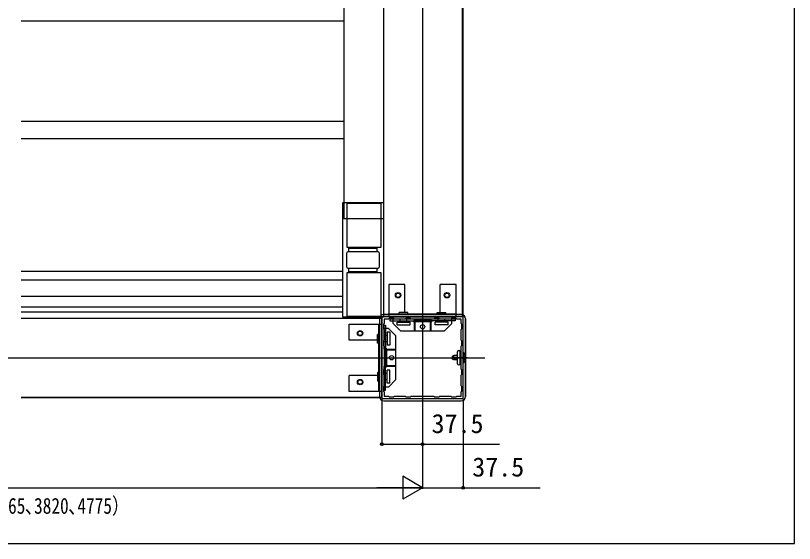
# Model space of a CAD drawing. Units: millimetres, scale not verified. Extents: x -1050 to 1050, y -1570 to 1562.
# Drawn here: x 332 to 1050, y -1570 to -1084 of the extents above; entities that cross this region are included whole.
import ezdxf
from ezdxf.enums import TextEntityAlignment as Align

# ---------------------------------------------------------------- set-up
doc = ezdxf.new("R2010")
doc.units = ezdxf.units.MM
doc.header["$LTSCALE"] = 8
for name, color, linetype in [('0-3_YKK_11E', 7, 'Continuous'), ('0-4_YKK_12', 2, 'Continuous'), ('0-5_YKK_13', 4, 'Continuous'), ('0-6_YKK_D', 6, 'Continuous'), ('0-7_YKK_ZWAK', 7, 'Continuous')]:
    doc.layers.add(name, color=color, linetype=linetype)
doc.styles.add('ＭＳ ゴシック', font='')
doc.styles.get('ＭＳ ゴシック').set_extended_font_data('MS Gothic')

msp = doc.modelspace()

# ---------------------------------------------------------------- linework, layer by layer
at = {"layer": '0-3_YKK_11E'}
msp.add_lwpolyline([(744.82, -1361.5), (669.82, -1361.5), (669.82, -1436.5), (744.82, -1436.5)], close=True, dxfattribs=at)
for points in [[(717.82, -1363.5), (696.82, -1363.5), (696.22, -1362.9), (691.92, -1362.9), (691.32, -1363.5), (681.32, -1363.5), (680.72, -1362.9), (676.42, -1362.9), (675.82, -1363.5), (671.82, -1363.5), (671.82, -1367.5), (671.22, -1368.1), (671.22, -1372.4), (671.82, -1373), (671.82, -1383), (671.22, -1383.6), (671.22, -1387.9), (671.82, -1388.5), (671.82, -1409.5), (671.22, -1410.1), (671.22, -1414.4), (671.82, -1415), (671.82, -1425), (671.22, -1425.6), (671.22, -1429.9), (671.82, -1430.5), (671.82, -1434.5), (675.82, -1434.5), (676.42, -1435.1), (680.719, -1435.1), (681.319, -1434.5), (691.32, -1434.5), (691.92, -1435.1), (696.22, -1435.1), (696.82, -1434.5), (717.82, -1434.5), (718.42, -1435.1), (722.72, -1435.1), (723.32, -1434.5), (733.32, -1434.5)], [(733.32, -1434.5), (733.92, -1435.1), (738.22, -1435.1), (738.82, -1434.5), (742.82, -1434.5), (742.82, -1430.5), (743.42, -1429.9), (743.42, -1425.6), (742.82, -1425), (742.82, -1415), (743.42, -1414.4), (743.42, -1410.1), (742.82, -1409.5), (742.82, -1388.5), (743.42, -1387.9), (743.42, -1383.6), (742.82, -1383), (742.82, -1373), (743.42, -1372.4), (743.42, -1368.1), (742.82, -1367.5), (742.82, -1363.5), (738.82, -1363.5), (738.22, -1362.9), (733.92, -1362.9), (733.32, -1363.5), (723.32, -1363.5), (722.72, -1362.9), (718.42, -1362.9), (717.82, -1363.5)]]:
    msp.add_lwpolyline(points, dxfattribs=at)
at = {"layer": '0-4_YKK_12'}
for p, q in [((707.32, -655), (707.32, -1456.5)), ((671.32, -809), (671.32, -1361.5)), ((743.82, -809), (743.82, -1361.5)), ((744.32, -809), (744.32, -1361.5)), ((671.32, -1271), (634.82, -1271)), ((633.47, -1352.462), (337.32, -1352.462)), ((633.47, -1357), (337.32, -1357)), ((669.82, -1363), (337.32, -1363)), ((652.32, -1363), (652.32, -1361.5)), ((669.82, -1436), (669.82, -1363)), ((744.32, -1361.5), (671.32, -1361.5)), ((-350.18, -1399), (764.82, -1399)), ((669.82, -1435.5), (337.32, -1435.5)), ((669.82, -1436), (337.32, -1436))]:
    msp.add_line(p, q, dxfattribs=at)
msp.add_lwpolyline([(634.82, -839), (634.82, -1256.5), (634.82, -1271)], dxfattribs=at)
at = {"layer": '0-5_YKK_13'}
for p, q in [((634.82, -1089), (337.32, -1089)), ((634.82, -1181.5), (337.32, -1181.5)), ((634.82, -1197.5), (337.32, -1197.5)), ((633.47, -1257), (633.47, -1361)), ((671.32, -1256.5), (633.97, -1256.5)), ((637.97, -1297.5), (637.97, -1256.5)), ((637.97, -1256.8), (668.97, -1256.8)), ((668.97, -1256.5), (668.97, -1297.5)), ((668.97, -1297.5), (637.97, -1297.5)), ((639.47, -1301.5), (639.47, -1297.5)), ((639.47, -1298), (665.451, -1298)), ((665.47, -1301.5), (665.47, -1297.5)), ((637.451, -1315.5), (637.451, -1302.5)), ((666.451, -1301.5), (638.451, -1301.5)), ((667.451, -1302.5), (667.451, -1315.5)), ((633.47, -1319.5), (337.32, -1319.5)), ((637.97, -1361.5), (637.97, -1320.5)), ((637.97, -1320.5), (668.97, -1320.5)), ((638.451, -1316.5), (666.451, -1316.5)), ((639.47, -1320.5), (639.47, -1316.5)), ((665.451, -1320), (639.47, -1320)), ((665.47, -1320.5), (665.47, -1316.5)), ((668.97, -1320.5), (668.97, -1361.5)), ((633.47, -1327.5), (337.32, -1327.5)), ((691.07, -1331.5), (676.32, -1331.5)), ((676.32, -1331.5), (676.32, -1361.5)), ((691.07, -1357.5), (691.07, -1331.5)), ((723.57, -1357.5), (723.57, -1331.5)), ((738.32, -1331.5), (723.57, -1331.5)), ((738.32, -1361.5), (738.32, -1331.5)), ((633.47, -1342.5), (337.32, -1342.5)), ((633.97, -1361.5), (671.32, -1361.5)), ((668.97, -1361.2), (637.97, -1361.2)), ((667.62, -1363.3), (667.62, -1434.7)), ((667.672, -1363.3), (667.672, -1434.7)), ((743.02, -1359.3), (671.62, -1359.3)), ((671.62, -1359.352), (743.02, -1359.352)), ((676.32, -1358.5), (738.32, -1358.5)), ((676.32, -1361.5), (738.32, -1361.5)), ((699.57, -1363.5), (677.32, -1363.5)), ((677.32, -1363.5), (677.32, -1365)), ((680.32, -1367.5), (680.32, -1363.5)), ((693.82, -1357.5), (685.82, -1357.5)), ((685.82, -1358.5), (685.82, -1357.5)), ((686.82, -1366.3), (686.82, -1363.5)), ((692.82, -1366.3), (692.82, -1362.9)), ((693.82, -1358.5), (693.82, -1357.5)), ((699.57, -1363.5), (700.147, -1364.5)), ((699.57, -1363.5), (699.57, -1374.5)), ((715.07, -1363.5), (714.492, -1364.5)), ((737.32, -1363.5), (715.07, -1363.5)), ((715.07, -1363.5), (715.07, -1374.5)), ((721.82, -1366.3), (721.82, -1362.9)), ((727.82, -1366.3), (727.82, -1363.5)), ((728.82, -1358.5), (728.82, -1357.5)), ((734.32, -1367.5), (734.32, -1363.5)), ((737.32, -1363.5), (737.32, -1365)), ((746.967, -1363.3), (746.967, -1434.7)), ((747.02, -1434.7), (747.02, -1363.3)), ((639.82, -1382.75), (639.82, -1368)), ((639.82, -1368), (669.82, -1368)), ((666.82, -1368), (666.82, -1430)), ((669.82, -1368), (669.82, -1430)), ((671.82, -1391.25), (671.82, -1369)), ((671.82, -1369), (673.32, -1369)), ((673.32, -1369), (673.32, -1372)), ((677.32, -1365), (680.32, -1365)), ((680.32, -1365), (698.704, -1365)), ((680.32, -1367.5), (687.32, -1374.5)), ((683.82, -1366.3), (695.82, -1366.3)), ((683.82, -1368.8), (683.82, -1366.3)), ((683.82, -1368.8), (695.82, -1368.8)), ((695.82, -1368.8), (695.82, -1366.3)), ((699.281, -1366), (698.704, -1365)), ((715.358, -1366), (699.281, -1366)), ((700.147, -1364.5), (714.492, -1364.5)), ((700.147, -1364.5), (700.147, -1374.5)), ((714.492, -1364.5), (714.492, -1374.5)), ((715.936, -1365), (715.358, -1366)), ((734.32, -1365), (715.936, -1365)), ((730.82, -1366.3), (718.82, -1366.3)), ((718.82, -1368.8), (718.82, -1366.3)), ((730.82, -1368.8), (718.82, -1368.8)), ((734.32, -1367.5), (727.32, -1374.5)), ((730.82, -1368.8), (730.82, -1366.3)), ((737.32, -1365), (734.32, -1365)), ((665.82, -1385.5), (665.82, -1377.5)), ((666.82, -1377.5), (665.82, -1377.5)), ((675.82, -1372), (671.82, -1372)), ((673.32, -1372), (673.32, -1390.384)), ((674.62, -1375.5), (674.62, -1387.5)), ((677.12, -1375.5), (674.62, -1375.5)), ((675.82, -1372), (682.82, -1379)), ((677.12, -1375.5), (677.12, -1387.5)), ((727.32, -1374.5), (687.32, -1374.5)), ((665.82, -1382.75), (639.82, -1382.75)), ((674.62, -1384.5), (671.22, -1384.5)), ((674.62, -1378.5), (671.82, -1378.5)), ((682.82, -1419), (682.82, -1379)), ((666.82, -1385.5), (665.82, -1385.5)), ((671.82, -1391.25), (672.82, -1391.827)), ((671.82, -1391.25), (682.82, -1391.25)), ((672.82, -1391.827), (672.82, -1406.173)), ((672.82, -1391.827), (682.82, -1391.827)), ((674.32, -1390.961), (673.32, -1390.384)), ((674.32, -1407.039), (674.32, -1390.961)), ((677.12, -1387.5), (674.62, -1387.5)), ((748.32, -1399), (734.266, -1399)), ((734.82, -1397.7), (736.22, -1397)), ((734.82, -1400.3), (734.82, -1397.7)), ((739.66, -1397.379), (735.462, -1397.379)), ((739.66, -1397), (736.22, -1397)), ((736.22, -1401), (736.22, -1397)), ((739.66, -1404.5), (739.66, -1393.5)), ((740.983, -1392.5), (740.66, -1392.5)), ((741.983, -1404.5), (741.983, -1393.5)), ((742.82, -1397), (741.983, -1397)), ((742.82, -1397.379), (741.983, -1397.379)), ((744.913, -1397.855), (744.304, -1399)), ((744.913, -1400.145), (744.304, -1399)), ((744.82, -1394.25), (744.82, -1403.75)), ((745.047, -1394.25), (744.82, -1394.25)), ((746.928, -1396.85), (744.913, -1397.855)), ((745.047, -1394.25), (745.047, -1403.75)), ((671.82, -1406.75), (672.82, -1406.173)), ((672.82, -1406.173), (682.82, -1406.173)), ((736.22, -1401), (734.82, -1400.3)), ((739.66, -1400.621), (735.462, -1400.621)), ((739.66, -1401), (736.22, -1401)), ((740.66, -1405.5), (740.983, -1405.5)), ((742.82, -1400.621), (741.983, -1400.621)), ((742.82, -1401), (741.983, -1401)), ((745.047, -1403.75), (744.82, -1403.75)), ((746.928, -1401.15), (744.913, -1400.145)), ((674.62, -1413.5), (671.22, -1413.5)), ((671.82, -1429), (671.82, -1406.75)), ((671.82, -1406.75), (682.82, -1406.75)), ((673.32, -1407.616), (674.32, -1407.039)), ((673.32, -1426), (673.32, -1407.616)), ((674.62, -1422.5), (674.62, -1410.5)), ((677.12, -1410.5), (674.62, -1410.5)), ((677.12, -1422.5), (677.12, -1410.5)), ((665.82, -1415.25), (639.82, -1415.25)), ((639.82, -1430), (639.82, -1415.25)), ((666.82, -1420.5), (665.82, -1420.5)), ((674.62, -1419.5), (671.82, -1419.5)), ((675.82, -1426), (682.82, -1419)), ((675.82, -1426), (671.82, -1426)), ((673.32, -1429), (673.32, -1426)), ((677.12, -1422.5), (674.62, -1422.5)), ((669.82, -1430), (639.82, -1430)), ((671.82, -1429), (673.32, -1429)), ((671.62, -1438.648), (743.02, -1438.648)), ((671.62, -1438.7), (743.02, -1438.7))]:
    msp.add_line(p, q, dxfattribs=at)
for points in [[(720.82, -1358.5), (720.82, -1357.5), (728.82, -1357.5)], [(666.82, -1412.5), (665.82, -1412.5), (665.82, -1420.5)]]:
    msp.add_lwpolyline(points, dxfattribs=at)
for centre, radius in [((684.82, -1341.5), 2.5), ((684.82, -1341.5), 2), ((729.82, -1341.5), 2.5), ((729.82, -1341.5), 2), ((707.32, -1370.5), 2), ((649.82, -1376.5), 2.5), ((649.82, -1376.5), 2), ((678.82, -1399), 2), ((649.82, -1421.5), 2.5), ((649.82, -1421.5), 2)]:
    msp.add_circle(centre, radius, dxfattribs=at)
for centre, radius, start, end in [((633.97, -1257), 0.5, 90, 180), ((638.451, -1302.5), 1, 90, 180), ((666.451, -1302.5), 1, 0, 90), ((638.451, -1315.5), 1, 180, 270), ((666.451, -1315.5), 1, 270, 0), ((633.97, -1361), 0.5, 180, 270), ((671.62, -1363.3), 4, 90, 180), ((671.62, -1363.3), 3.948, 90, 180), ((743.02, -1363.3), 4, 0, 90), ((743.02, -1363.3), 3.948, 0, 90), ((740.66, -1393.5), 1, 90, 180), ((740.983, -1393.5), 1, 0, 90), ((741.22, -1399), 6.1, 308.85935, 51.14065), ((740.66, -1404.5), 1, 180, 270), ((740.983, -1404.5), 1, 270, 0), ((671.62, -1434.7), 4, 180, 270), ((671.62, -1434.7), 3.948, 180, 270), ((743.02, -1434.7), 3.948, 270, 0), ((743.02, -1434.7), 4, 270, 0)]:
    msp.add_arc(centre, radius, start, end, dxfattribs=at)
at = {"layer": '0-6_YKK_D'}
for p, q in [((669.82, -1437.2), (669.82, -1479.7)), ((744.82, -1437.2), (744.82, -1519.7)), ((707.32, -1446), (707.32, -1519.7)), ((707.32, -1446), (707.32, -1479.7)), ((707.32, -1446), (707.32, -1519.7)), ((707.32, -1518.7), (689.133, -1508.2)), ((689.133, -1508.2), (689.133, -1529.2)), ((-292.68, -1518.7), (707.32, -1518.7)), ((686.32, -1518.7), (665.32, -1518.7)), ((707.32, -1518.7), (670.947, -1518.7)), ((707.32, -1518.7), (689.133, -1529.2))]:
    msp.add_line(p, q, dxfattribs=at)
for points in [[(669.82, -1478.7), (707.32, -1478.7), (778.329, -1478.7)], [(707.32, -1518.7), (744.82, -1518.7), (815.829, -1518.7)]]:
    msp.add_lwpolyline(points, dxfattribs=at)
for centre in [(669.82, -1478.7), (707.32, -1478.7), (744.82, -1518.7)]:
    msp.add_circle(centre, 1.275, dxfattribs=at)
at = {"layer": '0-7_YKK_ZWAK'}
msp.add_lwpolyline([(-1050, -1570), (1050, -1570), (1050, 1490)], dxfattribs=at)

# ---------------------------------------------------------------- texts
at = {"layer": '0-6_YKK_D', "style": 'ＭＳ ゴシック'}
for p in [(715.647, -1473.7), (753.147, -1513.7)]:
    msp.add_text('37.5', height=17.6, dxfattribs=at).set_placement(p, align=Align.BOTTOM_LEFT)
at = {"layer": '0-6_YKK_D', "style": 'ＭＳ ゴシック', "width": 0.8}
msp.add_text('（関東間：1820､2730､3640､4550､MM：2000､3000､4000､5000､九州・四国間：1910､2865､3820､4775）', height=14.66, dxfattribs=at).set_placement((-273.68, -1547.109), align=Align.BOTTOM_LEFT)

doc.saveas('drawing.dxf')
